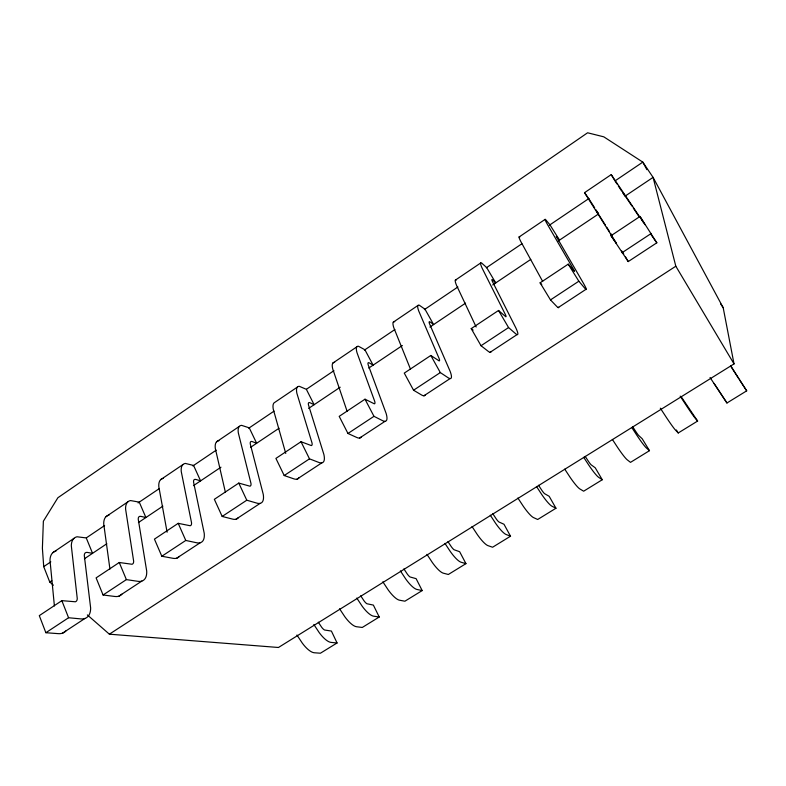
<?xml version="1.0" encoding="UTF-8"?>
<svg xmlns="http://www.w3.org/2000/svg" width="786" height="786" viewBox="0 0 786 786"><rect width="100%" height="100%" fill="white"/><g stroke="black" fill="none" stroke-linecap="round" stroke-linejoin="round"><path stroke-width="1.18" d="M628.23 261.581L656.831 242.795L640 216.455L611.036 235.702L628.23 261.581L625.587 257.012M52.849 552.656L73.982 538.341M106.09 516.608L127.754 501.94M160.658 479.666L182.863 464.624M216.602 441.781L239.386 426.356M297.363 387.105L273.99 402.923A28.345 8.43 55.9 0 0 273.282 409.29L285.75 453.424M332.871 363.063L356.854 346.822M393.305 322.152L417.916 305.479M455.34 280.15L480.629 263.025M519.065 237.008L545.032 219.422M614.868 240.801L584.529 192.678L611.223 174.61L639.775 217.034M53.419 585.236L49.754 582.023L43.721 566.647L50.825 561.843M86.342 537.87L104.607 525.539M138.081 502.932L159.391 488.538M192.875 465.931L216.209 450.172M248.681 428.252L274.049 411.127M306.511 389.198L333.922 370.697M364.409 350.114L394.886 329.531M424.352 309.635L457.884 286.988M486.338 267.78L521.894 243.768M549.326 225.248L588.96 198.485M615.379 180.652L642.81 162.122L653.078 177.371L723.189 307.709L734.026 363.908L278.45 647.487L109.372 634.184L87.364 614.927M49.754 582.023L51.788 580.658M84.407 558.787L106.827 543.745M138.415 522.552L162.879 506.155M193.454 485.65L220.964 467.189M250.518 447.372L279.059 428.232M308.613 408.406L340.2 387.213M368.742 368.074L402.373 345.526M429.883 327.064L465.558 303.141M492.724 284.925L530.776 259.4M558.296 240.938L598.048 214.283M625.558 195.822L653.078 177.371L675.822 266.218L734.026 363.908M45.863 632.72L68.569 617.747L80.791 618.896A28.414 14.443 55.5 0 0 90.645 608L84.495 557.117A8.744 4.205 55.1 0 1 87.334 552.42L92.552 553.324L86.254 537.929L77.038 536.779A27.097 13.038 55.1 0 0 71.32 545.769L77.254 598.5A9.059 4.608 55.5 0 1 75.358 601.781L61.848 600.651L39.3 615.635L45.863 632.72L58.341 633.654A28.267 14.944 55.4 0 0 65.828 630.981M103.074 594.992L126.389 579.616L137.933 581.326A28.787 13.146 55.7 0 0 146.697 571.088L138.513 520.872A8.852 3.822 55.4 0 1 140.959 516.392L145.911 517.532L139.26 502.136L130.545 500.564A27.431 11.839 55.4 0 0 125.593 509.092L133.649 561.125A9.177 4.185 55.7 0 1 132.028 564.26L119.256 562.501L96.108 577.887L103.074 594.992L114.894 596.476A28.64 13.676 55.6 0 0 121.85 594.187M161.818 556.242L185.771 540.454L196.608 542.753A29.17 11.761 55.9 0 0 204.213 533.222L193.896 483.704A8.96 3.419 55.6 0 1 195.93 479.47L200.587 480.855L193.582 465.459L185.398 463.435A27.775 10.582 55.6 0 0 181.242 471.492L191.538 522.769A9.294 3.753 55.9 0 1 190.192 525.746L178.206 523.329L154.439 539.127L161.818 556.242L172.959 558.306A29.013 12.321 55.8 0 0 179.336 556.419M238.777 483.085L246.784 500.21L256.875 503.128A29.554 10.306 56.1 0 0 263.251 494.345L250.695 445.593A9.078 2.987 55.8 0 1 252.286 441.614L256.649 443.255L249.26 427.859L241.626 425.364A28.129 9.255 55.8 0 0 238.325 432.919L250.97 483.39A9.422 3.282 56.1 0 1 249.919 486.19L238.777 483.085L214.352 499.316L222.173 516.441L232.577 519.104A29.396 10.896 56 0 0 238.355 517.65M301.018 441.722L309.497 458.847L318.792 462.423A29.956 8.764 56.2 0 0 323.871 454.436L308.957 406.49A9.196 2.535 56 0 1 310.097 402.786L314.135 404.702L306.353 389.316L299.309 386.319A28.492 7.86 56 0 0 296.892 393.334L312.013 442.94A9.55 2.79 56.2 0 1 311.276 445.564L301.018 441.722L275.915 458.405L284.198 475.53L293.826 478.841A29.799 9.393 56.1 0 0 298.965 477.839M365.009 399.2L373.979 416.325L382.428 420.589A30.369 7.133 56.4 0 0 386.132 413.436L368.742 366.364A9.314 2.063 56.2 0 1 369.4 362.945L373.104 365.146L364.91 349.77L358.485 346.262A28.856 6.386 56.2 0 0 357.011 352.718L374.726 401.381A9.678 2.27 56.4 0 1 374.333 403.817L365.009 399.2L339.198 416.354L347.962 433.479L356.765 437.468A30.202 7.791 56.3 0 0 361.236 436.937M430.816 355.469L440.307 372.574L447.863 377.575A30.801 5.404 56.5 0 0 450.123 371.306L430.119 325.178A9.432 1.562 56.4 0 1 430.266 322.054L433.617 324.569L424.99 309.203L419.213 305.155A29.239 4.834 56.4 0 0 418.732 311.001L439.187 358.662A9.815 1.719 56.5 0 1 439.138 360.892L430.816 355.469L404.269 373.104L413.554 390.22L421.473 394.926A30.625 6.101 56.4 0 0 425.226 394.896M491.014 351.686A31.057 4.313 56.6 0 1 488.018 351.175L481.032 345.722L471.217 328.617L498.53 310.47L505.801 316.758A9.953 1.14 56.6 0 0 505.477 314.734L482.132 268.164A29.632 3.193 56.6 0 1 481.563 262.946L486.652 267.574L495.73 282.901L492.753 280.081A9.56 1.032 56.6 0 0 493.136 282.891L515.891 327.998A31.234 3.576 56.6 0 1 515.174 333.323L508.571 327.556L498.53 310.47M558.679 307.228A31.499 2.427 56.7 0 1 556.488 306.167L550.485 299.908L540.11 282.842L568.229 264.155L574.37 271.347A10.1 0.521 56.8 0 0 573.652 269.559L547.272 224.148A30.035 1.454 56.8 0 1 545.602 219.599L549.954 224.825L559.504 240.123L556.262 236.38L583.536 283.461A31.686 1.631 56.8 0 1 584.43 287.794L578.84 281.211L568.229 264.155M222.173 516.441L246.784 500.21M284.198 475.53L309.497 458.847M347.962 433.479L373.979 416.325M413.554 390.22L440.307 372.574M481.032 345.722L508.571 327.556M550.485 299.908L578.84 281.211M622.011 252.738L651.221 233.471M62.575 633.143L84.927 618.464M118.873 596.161L141.804 581.1M176.663 558.207L200.204 542.743M235.987 519.232L260.166 503.354M296.931 479.205L321.769 462.885M359.546 438.067L385.071 421.296M423.909 395.79L450.152 378.547M490.091 352.325L517.09 334.581M558.168 307.601L585.953 289.346M109.372 634.184L675.822 266.218M318.31 622.188L321.612 627.179A6.435 2.299 59 0 0 324.559 630.008L331.407 631.06L337.066 642.968L320.413 653.215L314.312 652.763A20.122 7.487 59.1 0 1 302.335 643.164L296.941 635.029M360.705 595.788L364.036 600.828A6.494 2.073 58.7 0 0 366.924 603.746L373.37 605.092L379.235 617.01L362.277 627.454L356.539 626.737A20.298 6.799 58.8 0 1 344.867 616.794L339.562 608.777M403.896 568.907L407.256 573.996A6.553 1.847 58.5 0 0 410.086 576.983L416.108 578.653L422.19 590.571L404.908 601.202L399.553 600.219A20.485 6.082 58.6 0 1 388.205 589.922L382.851 581.817M447.981 541.642L451.282 546.653A6.622 1.601 58.3 0 0 454.053 549.728L459.643 551.713L465.951 563.641L448.344 574.478L443.383 573.2A20.682 5.335 58.3 0 1 432.359 562.54L426.965 554.356M492.822 513.72L496.153 518.789A6.681 1.356 58 0 0 498.855 521.943L503.993 524.262L510.527 536.199L492.596 547.233L488.047 545.671A20.878 4.559 58.1 0 1 477.357 534.627L472.052 526.561M538.528 485.267L541.888 490.385A6.74 1.091 57.8 0 0 544.521 493.637L549.178 496.3L555.967 508.237L537.683 519.487L533.566 517.61A21.075 3.753 57.9 0 1 523.24 506.174L517.886 498.029M585.206 456.391L588.508 461.431A6.809 0.815 57.6 0 0 591.082 464.772L595.238 467.798L602.273 479.735L583.644 491.201L579.96 489.01A21.281 2.918 57.7 0 1 570.017 477.171L564.741 469.134M632.72 426.818L636.051 431.907A6.878 0.54 57.3 0 0 638.537 435.346L642.191 438.735L649.482 450.673L630.49 462.365L627.267 459.849A21.487 2.044 57.4 0 1 617.708 447.588L612.392 439.462M660.328 408.18L666.361 417.415A21.703 1.14 57.2 0 0 675.508 430.119L678.249 432.968L697.614 421.05L681.246 396.783M710.053 377.516L726.952 402.992L746.7 390.839L730.823 366.011M656.831 242.795L653.697 238.502M337.066 642.968L331.112 642.408A20.19 7.221 59 0 1 319.254 632.671L313.85 624.506M379.235 617.01L373.655 616.185A20.377 6.514 58.7 0 1 362.1 606.104L356.785 598.058M422.19 590.571L416.993 589.471A20.564 5.787 58.5 0 1 405.763 579.027L400.398 570.901M465.951 563.641L461.146 562.255A20.76 5.03 58.3 0 1 450.26 551.438L444.974 543.421M510.527 536.199L506.145 534.509A20.957 4.244 58 0 1 495.602 523.309L490.287 515.213M555.967 508.237L552.018 506.243A21.153 3.419 57.8 0 1 541.839 494.64L536.474 486.465M602.273 479.735L598.775 477.416A21.36 2.574 57.6 0 1 588.979 465.41L583.693 457.334M471.217 328.617L473.113 330.14M649.482 450.673L646.446 448.03A21.576 1.69 57.3 0 1 637.053 435.591L631.728 427.437M584.529 192.678L588.164 197.758M540.11 282.842L541.75 284.571M697.614 421.05L695.07 418.054A21.782 0.766 57.1 0 1 686.099 405.183L680.185 396.115M644.549 224.138L644.933 224.668L644.382 223.646M596.279 210.54L595.749 209.842L596.034 210.324M611.036 235.702L616.519 243.483L615.507 241.823M597.448 212.22L598.608 213.9M641.13 219.039L643.822 223.067M631.934 206.011L622.483 192.02M633.3 208.054L638.763 216.219M651.063 234.592L653.117 237.647M720.516 303.701L723.189 307.709M614.976 180.918L616.981 183.973M618.327 186.007L621.677 191.096M623.013 193.13L625.027 196.186M739.528 379.903L746.7 390.839M714.081 383.45L726.952 402.992M730.666 366.021L738.869 378.911M588.753 198.622L594.668 207.789M596.633 210.845L597.95 212.888M596.653 211.326L597.586 212.8M598.893 214.863L605.426 225.179M606.733 227.242L609.356 231.369M610.663 233.432L611.97 235.495M621.775 250.97L623.74 254.065M676.382 429.991L678.249 432.968M614.347 179.896L611.223 174.61M640 216.455L643.754 222.615M542.635 281.359L521 241.901A29.878 2.162 56.7 0 1 519.782 237.077M646.898 169.668L642.81 162.122L603.805 136.833L587.594 132.785L57.879 497.744L43.368 521.206L42.395 548.264L43.721 566.647M476.149 326.976L456.568 285.436A29.475 3.861 56.5 0 1 456.43 279.963M178.206 523.329L185.771 540.454M119.256 562.501L126.389 579.616M410.489 369.165L393.845 327.821A29.092 5.463 56.3 0 1 394.729 321.729M61.848 600.651L68.569 617.747M347.107 411.275L332.773 369.096A28.709 6.986 56.1 0 1 334.63 362.415M225.366 492.154L215.315 448.462A27.982 9.796 55.7 0 1 218.97 440.71M167.104 532.22L158.811 486.642A27.638 11.092 55.5 0 1 163.291 478.389M109.932 569.054L103.723 523.869A27.304 12.33 55.3 0 1 108.989 515.154M54.401 605.947L49.99 560.182A26.97 13.49 55 0 1 56.003 551.025"/></g></svg>
